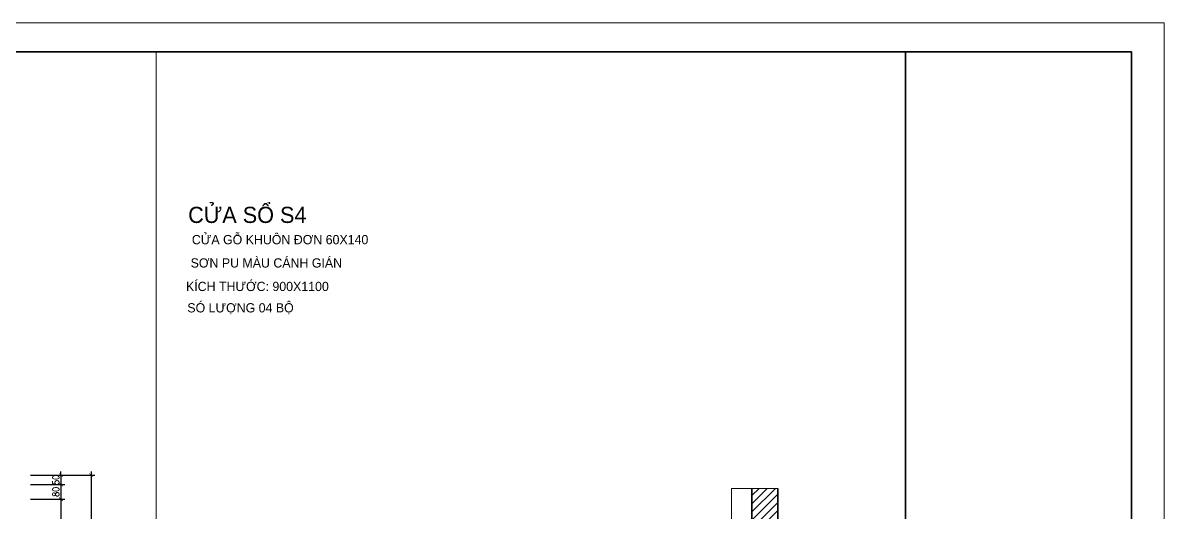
# Model space of a CAD drawing. Header units: millimetres. Extents: x -529782 to -142003, y -492574 to -273331.
# Drawn here: x -184799 to -178627, y -432619 to -429971 of the extents above; entities that cross this region are included whole.
import ezdxf
from ezdxf.enums import TextEntityAlignment as Align

# ---------------------------------------------------------------- set-up
doc = ezdxf.new("R2010")
doc.units = ezdxf.units.MM
doc.header["$LTSCALE"] = 500
doc.header["$MEASUREMENT"] = 0
doc.header["$PDMODE"] = 3
doc.layers.get('0').update_dxf_attribs({"linetype": 'CONTINUOUS', "lineweight": 13})
doc.layers.get('Defpoints').update_dxf_attribs({"color": 255, "linetype": 'CONTINUOUS', "lineweight": 13})
for name, color, linetype, lineweight in [('1.cat 30', 30, 'CONTINUOUS', 35), ('2.thay 145', 145, 'CONTINUOUS', 18), ('3.manh 08', 8, 'CONTINUOUS', 9), ('9.text \xad white', 7, 'CONTINUOUS', 15), ('CA.dim 08', 251, 'CONTINUOUS', 13), ('CA.thay 145', 145, 'CONTINUOUS', 18)]:
    doc.layers.add(name, color=color, linetype=linetype, lineweight=lineweight)
doc.layers.add('THAY', color=7, linetype='CONTINUOUS')
doc.styles.add('CA.JSC1', font='')
doc.styles.get("Standard").update_dxf_attribs({"font": 'txt.shx', "width": 0.9})
doc.styles.get('CA.JSC1').set_extended_font_data('.VnAvantH')
doc.dimstyles.new('CA 20', dxfattribs={"dimscale": 0, "dimtxt": 35, "dimasz": 20, "dimexe": 20, "dimexo": 0, "dimgap": 10, "dimtad": 1, "dimdec": 0, "dimzin": 0, "dimdsep": 46, "dimtxsty": 'Standard', "dimblk": 'ARCHTICK', "dimcen": 0.09, "dimdle": 20, "dimclrd": 256, "dimclre": 256, "dimclrt": 7, "dimadec": 0, "dimazin": 0, "dimtfac": 1, "dimtdec": 0, "dimtix": 1, "dimtmove": 2, "dimatfit": 3, "dimldrblk": 'DOT', "dimfxl": 1, "dimtolj": 1, "dimtzin": 0, "dimarcsym": 0})

# ---------------------------------------------------------------- blocks, each defined once
blk = doc.blocks.new('khung co loan')
at = {"layer": '1.cat 30'}
blk.add_lwpolyline([(1158, -14553), (1158, -303), (20658, -303), (20658, -14553)], close=True, dxfattribs=at)
blk.add_lwpolyline([(18298, -303), (18298, -14553)], dxfattribs=at)
at = {"layer": '3.manh 08'}
blk.add_lwpolyline([(0, -14850), (21000, -14850), (21000, 0), (0, 0)], close=True, dxfattribs=at)
blk = doc.blocks.new('_ArchTick')
at = {"color": 1, "linetype": 'ByBlock', "const_width": 0.15}
blk.add_lwpolyline([(-0.5, -0.5), (0.5, 0.5)], dxfattribs=at)
blk = doc.blocks.new('*D1758')
at = {"layer": 'CA.dim 08', "lineweight": -2, "transparency": 16777216}
for p, q in [((-184758, -432419.5), (-184572.5, -432419.5)), ((-184592.5, -432419.5), (-184592.5, -432399.5)), ((-184592.5, -432419.5), (-184592.5, -432469.5)), ((-184758, -432469.5), (-184572.5, -432469.5)), ((-184592.5, -432469.5), (-184592.5, -432489.5))]:
    blk.add_line(p, q, dxfattribs=at)
at = {"layer": 'Defpoints', "color": 0, "transparency": 16777216}
for p in [(-184758, -432419.5), (-184758, -432469.5), (-184592.5, -432469.5)]:
    blk.add_point(p, dxfattribs=at)
at = {"layer": 'CA.dim 08', "lineweight": -2, "transparency": 16777216, "xscale": 20, "yscale": 20, "zscale": 20}
for p, rotation in [((-184592.5, -432419.5), 270), ((-184592.5, -432469.5), 90)]:
    blk.add_blockref('_ArchTick', p, dxfattribs=dict(at, rotation=rotation))
at = {"layer": 'CA.dim 08', "color": 7, "transparency": 16777216, "insert": (-184620, -432444.5), "char_height": 35, "attachment_point": 5, "rotation": 90}
blk.add_mtext('\\A1;50', dxfattribs=at)
blk = doc.blocks.new('_DOT')
at = {"color": 1, "linetype": 'ByBlock'}
blk.add_line((-0.5, 0), (-1, 0), dxfattribs=at)
at = {"color": 1, "linetype": 'ByBlock', "const_width": 0.5}
blk.add_lwpolyline([(-0.25, 0, 1), (0.25, 0, 1)], format="xyb", close=True, dxfattribs=at)
blk = doc.blocks.new('DOT')
at = {"layer": 'THAY', "color": 0, "linetype": 'ByBlock'}
blk.add_line((-0.5, 0), (-1, 0), dxfattribs=at)
at = {"layer": 'THAY', "color": 0, "linetype": 'ByBlock', "const_width": 0.5}
blk.add_lwpolyline([(-0.25, 0, 1), (0.25, 0, 1)], format="xyb", close=True, dxfattribs=at)
blk = doc.blocks.new('*D1759')
at = {"layer": 'CA.dim 08', "lineweight": -2, "transparency": 16777216}
for p, q in [((-184592.5, -432449.5), (-184592.5, -432569.5)), ((-184758, -432469.5), (-184572.5, -432469.5)), ((-184758, -432549.5), (-184572.5, -432549.5))]:
    blk.add_line(p, q, dxfattribs=at)
at = {"layer": 'Defpoints', "color": 0, "transparency": 16777216}
for p in [(-184758, -432469.5), (-184758, -432549.5), (-184592.5, -432549.5)]:
    blk.add_point(p, dxfattribs=at)
at = {"layer": 'CA.dim 08', "lineweight": -2, "transparency": 16777216, "xscale": 20, "yscale": 20, "zscale": 20}
for p, rotation in [((-184592.5, -432469.5), 90), ((-184592.5, -432549.5), 270)]:
    blk.add_blockref('_ArchTick', p, dxfattribs=dict(at, rotation=rotation))
at = {"layer": 'CA.dim 08', "color": 7, "transparency": 16777216, "insert": (-184620, -432509.5), "char_height": 35, "attachment_point": 5, "rotation": 90}
blk.add_mtext('\\A1;80', dxfattribs=at)
blk = doc.blocks.new('*D1760')
at = {"layer": 'CA.dim 08', "lineweight": -2, "transparency": 16777216}
for p, q in [((-184758, -432549.5), (-184572.5, -432549.5)), ((-184592.5, -432529.5), (-184592.5, -434509.5)), ((-184758, -434489.5), (-184572.5, -434489.5))]:
    blk.add_line(p, q, dxfattribs=at)
at = {"layer": 'Defpoints', "color": 0, "transparency": 16777216}
for p in [(-184758, -432549.5), (-184758, -434489.5), (-184592.5, -434489.5)]:
    blk.add_point(p, dxfattribs=at)
at = {"layer": 'CA.dim 08', "lineweight": -2, "transparency": 16777216, "xscale": 20, "yscale": 20, "zscale": 20}
for p, rotation in [((-184592.5, -432549.5), 90), ((-184592.5, -434489.5), 270)]:
    blk.add_blockref('_ArchTick', p, dxfattribs=dict(at, rotation=rotation))
at = {"layer": 'CA.dim 08', "color": 7, "transparency": 16777216, "insert": (-184620, -433519.5), "char_height": 35, "attachment_point": 5, "rotation": 90}
blk.add_mtext('\\A1;1940', dxfattribs=at)
blk = doc.blocks.new('*D1768')
at = {"layer": 'CA.dim 08', "lineweight": -2, "transparency": 16777216}
for p, q in [((-184758, -432419.5), (-184410, -432419.5)), ((-184430, -432399.5), (-184430, -434639.5)), ((-184758, -434619.5), (-184410, -434619.5))]:
    blk.add_line(p, q, dxfattribs=at)
at = {"layer": 'Defpoints', "color": 0, "transparency": 16777216}
for p in [(-184758, -432419.5), (-184758, -434619.5), (-184430, -434619.5)]:
    blk.add_point(p, dxfattribs=at)
at = {"layer": 'CA.dim 08', "lineweight": -2, "transparency": 16777216, "xscale": 20, "yscale": 20, "zscale": 20}
for p, rotation in [((-184430, -432419.5), 90), ((-184430, -434619.5), 270)]:
    blk.add_blockref('_ArchTick', p, dxfattribs=dict(at, rotation=rotation))
at = {"layer": 'CA.dim 08', "color": 7, "transparency": 16777216, "insert": (-184457.5, -433519.5), "char_height": 35, "attachment_point": 5, "rotation": 90}
blk.add_mtext('\\A1;2200', dxfattribs=at)

msp = doc.modelspace()

# ---------------------------------------------------------------- hatches: boundary and pattern name
at = {"layer": 'CA.dim 08'}
h = msp.add_hatch(dxfattribs=at)
h.set_pattern_fill('ANSI31', color=256, scale=250, style=0)
h.set_pattern_definition([(45, (-11251.01, 10239.73), (-22.097087, 22.097087), [])])
h.paths.add_polyline_path([(-180856, -432669.5), (-180716, -432669.5), (-180716, -432491), (-180856, -432491)])

# ---------------------------------------------------------------- linework, layer by layer
at = {"layer": '1.cat 30', "ltscale": 4}
for p, q in [((-180856, -432491), (-180856, -432769.5)), ((-180716, -432491), (-180716, -432769.5))]:
    msp.add_line(p, q, dxfattribs=at)
at = {"layer": 'CA.dim 08'}
for p, q in [((-184077.5, -430128.5), (-184077.5, -437502.4)), ((-180966, -432491), (-180716, -432491))]:
    msp.add_line(p, q, dxfattribs=at)
at = {"layer": 'CA.thay 145'}
msp.add_line((-180966, -432491), (-180966, -435719.5), dxfattribs=at)

# ---------------------------------------------------------------- block references
at = {"layer": '2.thay 145', "xscale": 0.5174686212558299, "yscale": 0.5174686212558299, "zscale": 0.5174686212558299}
msp.add_blockref('khung co loan', (-189493.9, -429971.5), dxfattribs=at)

# ---------------------------------------------------------------- texts
at = {"layer": '9.text \xad white', "style": 'CA.JSC1'}
msp.add_text('cöa sæ s4', height=87.5, dxfattribs=at).set_placement((-183904.6, -431054.5))
for s, p in [('cöa gç khu«n ®¬n 60x140', (-182930.5, -431169.7)), ('s¬n pu mµu c¸nh gi¸n', (-183072.5, -431295.7)), ('kÝch th\xadíc: 900x1100', (-183144.2, -431422.9)), ('sã l\xadîng 04 bé', (-183333.9, -431538.6))]:
    msp.add_text(s, height=50, dxfattribs=at).set_placement(p, align=Align.RIGHT)

# ---------------------------------------------------------------- dimensions: what is measured, and where the dimension line sits
at = {"layer": 'CA.dim 08'}
for base, p1, p2, picture, middle in [((-184592.5, -432469.5), (-184758, -432419.5), (-184758, -432469.5), '*D1758', (-184620, -432444.5)), ((-184430, -434619.5), (-184758, -432419.5), (-184758, -434619.5), '*D1768', (-184457.5, -433519.5)), ((-184592.5, -432549.5), (-184758, -432469.5), (-184758, -432549.5), '*D1759', (-184620, -432509.5)), ((-184592.5, -434489.5), (-184758, -432549.5), (-184758, -434489.5), '*D1760', (-184620, -433519.5))]:
    dim = msp.add_linear_dim(base=base, p1=p1, p2=p2, angle=90, dimstyle='CA 20', override={"dimscale": 1, "dimldrblk": 'DOT'}, dxfattribs=at)
    dim.commit()
    dim.dimension.update_dxf_attribs({"geometry": picture, "text_midpoint": middle})

doc.saveas('drawing.dxf')
